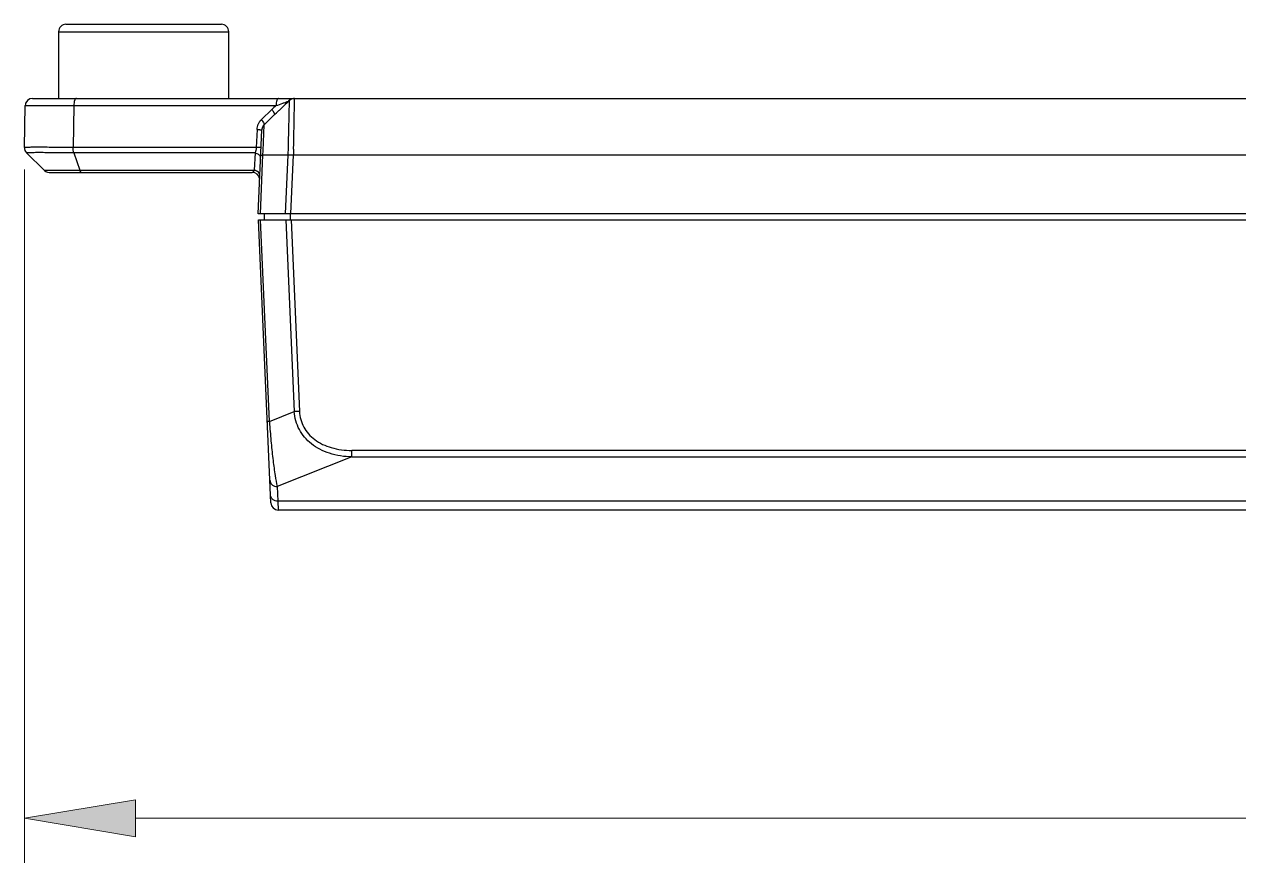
# Model space of a CAD drawing. Header units: millimetres. Extents: x 12 to 285, y 0 to 159.
# Drawn here: x 84.7 to 137.9, y 0.1 to 36.8 of the extents above; entities that cross this region are included whole.
import ezdxf

# ---------------------------------------------------------------- set-up
doc = ezdxf.new("R2010")
doc.units = ezdxf.units.MM

msp = doc.modelspace()

# ---------------------------------------------------------------- hatches: boundary and pattern name
h = msp.add_hatch(color=7)
h.dxf.hatch_style = 2
h.paths.add_polyline_path([(84.750041, 33.099232), (84.744159, 33.349176), (84.76515, 33.34967), (84.771031, 33.099726)])
h = msp.add_hatch(color=7)
edge = h.paths.add_edge_path(flags=0)
edge.add_spline(control_points=[(84.721594, 31.39491), (84.721594, 31.398509), (84.718701, 31.401401), (84.715209, 31.401401), (84.711611, 31.401401), (84.708682, 31.398509), (84.708682, 31.39491), (84.708682, 31.391312), (84.711611, 31.388384), (84.715209, 31.388384), (84.718701, 31.388384), (84.721594, 31.391312), (84.721594, 31.39491), (84.721594, 31.39491), (84.721594, 31.39491), (84.721594, 31.39491)], knot_values=[0, 0, 0, 0, 1, 1, 1, 2, 2, 2, 3, 3, 3, 4, 4, 4, 5, 5, 5, 5], degree=3, periodic=1)
h = msp.add_hatch(color=7)
h.dxf.hatch_style = 2
h.paths.add_polyline_path([(84.710408, 31.083241), (84.89139, 31.25573)])
h = msp.add_hatch(color=7)
h.dxf.hatch_style = 2
h.paths.add_polyline_path([(85.5732, 30.271684), (85.5732, 30.521697)])
h = msp.add_hatch(color=7)
h.dxf.hatch_style = 2
h.paths.add_polyline_path([(95.366487, 19.212912), (95.366487, 18.962898), (95.345109, 18.962898), (95.345109, 19.212912)])
h = msp.add_hatch(color=7)
edge = h.paths.add_edge_path(flags=0)
edge.add_spline(control_points=[(89.576592, 2.839807), (89.576592, 2.839807), (84.715209, 2.029582), (84.715209, 2.029582), (84.715209, 2.029582), (89.576592, 2.839807), (89.576592, 2.839807)], knot_values=[0, 0, 0, 0, 1, 1, 1, 2, 2, 2, 2], degree=3, periodic=1)
edge = h.paths.add_edge_path(flags=0)
edge.add_spline(control_points=[(84.715209, 2.029582), (84.715209, 2.029582), (89.576592, 1.219287), (89.576592, 1.219287), (89.576592, 1.219287), (89.576592, 2.839807), (89.576592, 2.839807), (89.576592, 2.839807), (84.715209, 2.029582), (84.715209, 2.029582)], knot_values=[0, 0, 0, 0, 1, 1, 1, 2, 2, 2, 3, 3, 3, 3], degree=3, periodic=1)

# ---------------------------------------------------------------- linework, layer by layer
at = {"color": 7, "lineweight": 25}
for points in [[(86.535189, 36.783697), (93.34119, 36.783697)], [(86.211092, 36.4596), (86.211092, 33.542692)], [(86.211092, 36.4596), (93.665287, 36.4596)], [(93.665287, 33.542692), (93.665287, 36.4596)], [(85.071091, 33.542692), (202.457015, 33.542692)], [(84.715209, 31.39491), (84.7471, 33.224204)], [(84.7471, 33.224204), (95.737398, 33.224204)], [(84.76809, 33.224698), (85.059802, 33.225404)], [(85.059802, 33.225404), (85.892217, 33.225298)], [(85.892217, 33.225298), (86.64261, 33.224486)], [(86.879289, 33.224204), (86.847292, 31.39491)], [(95.102786, 32.616192), (95.557411, 33.052296)], [(95.691113, 32.843416), (95.21631, 32.388015)], [(95.691113, 32.843416), (95.758494, 32.907904)], [(94.90389, 32.176701), (94.869811, 31.39491)], [(94.956207, 28.486787), (95.116897, 32.168199)], [(95.170484, 31.244415), (95.21631, 32.388015)], [(84.715209, 31.39491), (84.715209, 31.384786), (84.722017, 31.322697)], [(94.869811, 31.39491), (86.847292, 31.39491)], [(96.505501, 31.321991), (96.511004, 31.564385)], [(84.722017, 31.322697), (84.739797, 31.265194)], [(84.739797, 31.265194), (84.766714, 31.213688)], [(84.766714, 31.213688), (84.800899, 31.169485)], [(84.810212, 31.159713), (85.5732, 30.39669)], [(86.878195, 31.159996), (87.139286, 30.39669)], [(94.816895, 31.159996), (86.878195, 31.159996)], [(94.816895, 31.159996), (94.783487, 30.39669)], [(95.050716, 28.486787), (95.163217, 31.062911)], [(95.163217, 31.062911), (95.170413, 31.244415)], [(95.163217, 31.062911), (96.271397, 31.063017)], [(96.158897, 28.486787), (96.271397, 31.063017)], [(96.388096, 28.486787), (96.500597, 31.063017)], [(96.500597, 31.063017), (191.028002, 31.063017)], [(85.5732, 30.39669), (85.591086, 30.38011)], [(85.573306, 30.39669), (85.927001, 30.397184)], [(85.591086, 30.38011), (85.654691, 30.337388)], [(85.654691, 30.337388), (85.726411, 30.310789), (85.802399, 30.301687)], [(85.927001, 30.397184), (86.078307, 30.397184)], [(86.078307, 30.397184), (86.317208, 30.397114), (86.394784, 30.397008)], [(86.078307, 30.397184), (86.959793, 30.39669)], [(86.394784, 30.397008), (86.619503, 30.396902), (86.691399, 30.396796), (86.959793, 30.39669)], [(86.959793, 30.39669), (87.139286, 30.39669)], [(87.139286, 30.39669), (94.783487, 30.39669)], [(85.802117, 30.301687), (94.696809, 30.301687)], [(192.574616, 28.486787), (94.956207, 28.486787)], [(95.508586, 15.832789), (94.967496, 28.227495)], [(94.967496, 28.227495), (192.563291, 28.227495)], [(95.447485, 19.398914), (95.062111, 28.227495)], [(95.215392, 28.486787), (95.213205, 28.227495)], [(96.170291, 28.227495), (96.536792, 19.832407)], [(96.361285, 28.486787), (96.360403, 28.227495)], [(96.399491, 28.227495), (96.765816, 19.838298)], [(95.447485, 19.398914), (96.536792, 19.832407)], [(95.345109, 19.404805), (95.345109, 19.087905)], [(99.055414, 17.844998), (99.055414, 18.133394)], [(188.470505, 18.133394), (99.055414, 18.133394)], [(99.055414, 17.844998), (95.788798, 16.545012)], [(99.055414, 17.844998), (188.470505, 17.844998)], [(95.788798, 16.545012), (95.816596, 15.90599)], [(95.816596, 15.90599), (95.832401, 15.522803)], [(191.714085, 15.90599), (95.816596, 15.90599)], [(191.698316, 15.522803), (95.832401, 15.522803)]]:
    msp.add_lwpolyline(points, dxfattribs=at)
at = {"color": 7, "lineweight": 15}
for points in [[(84.715209, 30.422584), (84.715209, 0.085001)], [(89.576592, 2.029582), (197.951513, 2.029582)]]:
    msp.add_lwpolyline(points, dxfattribs=at)
at = {"color": 7, "lineweight": 25}
for points, knots in [([(86.535189, 36.783697), (86.449217, 36.783697), (86.366809, 36.749513), (86.30599, 36.688799), (86.245206, 36.628016), (86.211092, 36.545501), (86.211092, 36.4596)], [0, 0, 0, 0, 1, 1, 1, 2, 2, 2, 2]), ([(93.665287, 36.4596), (93.665287, 36.545501), (93.631209, 36.628016), (93.57039, 36.688799), (93.509606, 36.749513), (93.427197, 36.783697), (93.34119, 36.783697)], [0, 0, 0, 0, 1, 1, 1, 2, 2, 2, 2]), ([(86.990096, 33.542692), (86.973904, 33.542692), (86.959193, 33.531191), (86.948186, 33.518491), (86.940284, 33.50939), (86.934393, 33.499512), (86.929101, 33.489317), (86.922716, 33.476617), (86.917107, 33.463388), (86.912415, 33.449806), (86.900597, 33.416292), (86.8934, 33.381508), (86.888214, 33.346406), (86.882393, 33.305908), (86.879501, 33.265091), (86.879289, 33.224204)], [0, 0, 0, 0, 1, 1, 1, 2, 2, 2, 3, 3, 3, 4, 4, 4, 5, 5, 5, 5]), ([(95.848311, 33.542692), (95.832083, 33.542692), (95.817196, 33.531297), (95.806295, 33.518597), (95.798393, 33.50939), (95.792502, 33.499512), (95.787316, 33.489211), (95.780895, 33.476617), (95.775286, 33.463317), (95.770488, 33.4497), (95.758706, 33.416292), (95.751509, 33.381508), (95.746394, 33.346512), (95.740502, 33.306013), (95.737715, 33.265091), (95.737398, 33.224204)], [0, 0, 0, 0, 1, 1, 1, 2, 2, 2, 3, 3, 3, 4, 4, 4, 5, 5, 5, 5]), ([(96.2781, 33.423806), (96.304911, 33.459789), (96.339801, 33.490587), (96.379982, 33.511401), (96.419, 33.531685), (96.462885, 33.542692), (96.506312, 33.542692)], [0, 0, 0, 0, 1, 1, 1, 2, 2, 2, 2]), ([(96.506312, 33.542692), (96.517001, 33.542692), (96.525397, 33.542798), (96.538486, 33.540611), (96.543883, 33.539588), (96.550092, 33.538212), (96.549986, 33.533696)], [0, 0, 0, 0, 1, 1, 1, 2, 2, 2, 2]), ([(96.511004, 31.564385), (96.516684, 31.812317), (96.522505, 32.060284), (96.526985, 32.308287), (96.530795, 32.51251), (96.533617, 32.716698), (96.538097, 32.920815), (96.539897, 33.000084), (96.541802, 33.079389), (96.543883, 33.158588), (96.545506, 33.220112), (96.546987, 33.281495), (96.547905, 33.342914), (96.548892, 33.406484), (96.54921, 33.470196), (96.549986, 33.533696)], [0, 0, 0, 0, 1, 1, 1, 2, 2, 2, 3, 3, 3, 4, 4, 4, 5, 5, 5, 5]), ([(95.633505, 32.95059), (95.630894, 32.954611), (95.628284, 32.958598), (95.625708, 32.962584), (95.617101, 32.975284), (95.608211, 32.987808), (95.599109, 33.000084)], [0, 0, 0, 0, 1, 1, 1, 2, 2, 2, 2]), ([(95.737398, 33.224204), (95.835399, 33.257506), (95.933013, 33.291585), (96.030203, 33.327215), (96.074689, 33.343408), (96.119103, 33.359988), (96.163306, 33.377098), (96.2019, 33.391915), (96.240282, 33.40719), (96.2781, 33.423806)], [0, 0, 0, 0, 1, 1, 1, 2, 2, 2, 3, 3, 3, 3]), ([(96.271397, 31.063017), (96.277007, 31.354694), (96.285685, 31.6463), (96.292917, 31.937906), (96.296198, 32.070092), (96.299091, 32.202207), (96.301701, 32.334287), (96.3041, 32.451515), (96.306217, 32.568602), (96.308686, 32.685689), (96.310803, 32.784114), (96.313307, 32.882504), (96.315989, 32.980788), (96.318105, 33.057305), (96.320292, 33.133717), (96.322198, 33.210199), (96.323503, 33.262198), (96.324596, 33.314198), (96.324984, 33.366303), (96.325196, 33.392091), (96.325196, 33.417985), (96.32569, 33.443808)], [0, 0, 0, 0, 1, 1, 1, 2, 2, 2, 3, 3, 3, 4, 4, 4, 5, 5, 5, 6, 6, 6, 7, 7, 7, 7]), ([(96.2781, 33.423806), (96.288084, 33.428216), (96.298209, 33.432414), (96.308298, 33.436788), (96.314013, 33.439399), (96.319693, 33.442009), (96.32569, 33.443808)], [0, 0, 0, 0, 1, 1, 1, 2, 2, 2, 2]), ([(95.21631, 32.388015), (95.223683, 32.395106), (95.224106, 32.407383), (95.222589, 32.418213), (95.22139, 32.426715), (95.219097, 32.434299), (95.21631, 32.441814), (95.212888, 32.451409), (95.208584, 32.461005), (95.203998, 32.470283), (95.192215, 32.494413), (95.177786, 32.516885), (95.162511, 32.538792), (95.143884, 32.565603), (95.123811, 32.591286), (95.102786, 32.616192)], [0, 0, 0, 0, 1, 1, 1, 2, 2, 2, 3, 3, 3, 4, 4, 4, 5, 5, 5, 5]), ([(95.671005, 32.824013), (95.681906, 32.834491), (95.67859, 32.853505), (95.673792, 32.86931), (95.669806, 32.883315), (95.664584, 32.894816), (95.658799, 32.906387), (95.651285, 32.921098), (95.642606, 32.936196), (95.633505, 32.95059)], [0, 0, 0, 0, 1, 1, 1, 2, 2, 2, 3, 3, 3, 3]), ([(94.90389, 32.176701), (94.918883, 32.175996), (94.933805, 32.175396), (94.948798, 32.174796), (94.962592, 32.174196), (94.976386, 32.173597), (94.990214, 32.173103), (95.002491, 32.172503), (95.014697, 32.172009), (95.027115, 32.171586), (95.037487, 32.171092), (95.047894, 32.170704), (95.058406, 32.170316), (95.066697, 32.169893), (95.075093, 32.16961), (95.083489, 32.169293), (95.089698, 32.169011), (95.095801, 32.168693), (95.101904, 32.168587), (95.103985, 32.168587), (95.106102, 32.168517), (95.108395, 32.168411), (95.109982, 32.168305), (95.111711, 32.168093), (95.113087, 32.168305), (95.113898, 32.168305), (95.114604, 32.168517), (95.115909, 32.168199), (95.116403, 32.168093), (95.116897, 32.167917), (95.116897, 32.168199)], [0, 0, 0, 0, 1, 1, 1, 2, 2, 2, 3, 3, 3, 4, 4, 4, 5, 5, 5, 6, 6, 6, 7, 7, 7, 8, 8, 8, 9, 9, 9, 10, 10, 10, 10]), ([(86.847292, 31.39491), (86.697291, 31.393499), (86.547184, 31.393111), (86.397183, 31.393711), (86.259211, 31.394099), (86.121205, 31.395193), (85.983198, 31.396498), (85.860502, 31.397697), (85.737806, 31.399003), (85.61511, 31.399884), (85.5605, 31.400414), (85.505784, 31.400802), (85.451103, 31.401013), (85.401185, 31.40119), (85.351408, 31.401401), (85.30149, 31.401401), (85.256899, 31.401401), (85.212096, 31.401296), (85.167505, 31.401013), (85.128206, 31.400802), (85.088906, 31.400484), (85.049607, 31.399884), (85.015987, 31.399602), (84.982297, 31.399003), (84.948712, 31.398403), (84.920984, 31.397909), (84.893185, 31.397203), (84.865316, 31.396604), (84.843514, 31.396004), (84.821712, 31.395404), (84.799911, 31.394804), (84.791303, 31.394593), (84.782801, 31.394416), (84.774087, 31.394205), (84.766997, 31.393993), (84.759906, 31.393817), (84.752886, 31.393711), (84.747488, 31.393605), (84.742091, 31.393499), (84.736411, 31.393499), (84.732283, 31.393393), (84.728085, 31.393288), (84.724593, 31.393499), (84.722511, 31.393711), (84.720606, 31.393887), (84.717502, 31.393993), (84.716408, 31.393993), (84.715209, 31.393993), (84.715209, 31.39491)], [0, 0, 0, 0, 1, 1, 1, 2, 2, 2, 3, 3, 3, 4, 4, 4, 5, 5, 5, 6, 6, 6, 7, 7, 7, 8, 8, 8, 9, 9, 9, 10, 10, 10, 11, 11, 11, 12, 12, 12, 13, 13, 13, 14, 14, 14, 15, 15, 15, 16, 16, 16, 16]), ([(86.877596, 31.159996), (86.866483, 31.195097), (86.859498, 31.231398), (86.8547, 31.267804), (86.849197, 31.309997), (86.846904, 31.352506), (86.847292, 31.39491)], [0, 0, 0, 0, 1, 1, 1, 2, 2, 2, 2]), ([(94.869811, 31.39491), (94.866213, 31.350601), (94.859616, 31.306504), (94.849597, 31.263183), (94.841413, 31.227905), (94.831006, 31.193192), (94.816895, 31.159996)], [0, 0, 0, 0, 1, 1, 1, 2, 2, 2, 2]), ([(95.082713, 31.386408), (95.082713, 31.386091), (95.082184, 31.386303), (95.081796, 31.386408), (95.08049, 31.386691), (95.079785, 31.386514), (95.079009, 31.386514), (95.077597, 31.386303), (95.075904, 31.386514), (95.074317, 31.386585), (95.071988, 31.386691), (95.069907, 31.386691), (95.06779, 31.386796), (95.061687, 31.386902), (95.055514, 31.387184), (95.049411, 31.387502), (95.040909, 31.387784), (95.032583, 31.388102), (95.024187, 31.38849), (95.013815, 31.388913), (95.003302, 31.389301), (94.992896, 31.389689), (94.980584, 31.390183), (94.968307, 31.390712), (94.955995, 31.391312), (94.942201, 31.391806), (94.928408, 31.392406), (94.914614, 31.393005), (94.899692, 31.393605), (94.884699, 31.394205), (94.869811, 31.39491)], [0, 0, 0, 0, 1, 1, 1, 2, 2, 2, 3, 3, 3, 4, 4, 4, 5, 5, 5, 6, 6, 6, 7, 7, 7, 8, 8, 8, 9, 9, 9, 10, 10, 10, 10]), ([(86.878195, 31.159996), (86.733697, 31.158408), (86.589306, 31.157985), (86.444808, 31.158408), (86.311811, 31.15869), (86.178813, 31.159784), (86.045816, 31.160983), (85.927389, 31.162112), (85.808891, 31.163382), (85.690498, 31.164405), (85.589392, 31.165217), (85.488216, 31.165816), (85.387109, 31.165887), (85.343682, 31.165887), (85.300397, 31.165816), (85.257111, 31.165605), (85.218905, 31.165287), (85.180699, 31.165005), (85.142493, 31.164511), (85.109685, 31.164088), (85.076912, 31.163594), (85.044104, 31.162994), (85.016799, 31.1625), (84.989599, 31.161901), (84.9624, 31.161195), (84.940916, 31.160701), (84.919291, 31.160101), (84.897807, 31.159502), (84.889199, 31.15929), (84.880591, 31.159114), (84.872089, 31.158902), (84.864998, 31.158796), (84.857802, 31.158584), (84.850817, 31.158408), (84.845102, 31.158408), (84.839492, 31.158302), (84.833883, 31.158196), (84.829685, 31.158196), (84.825487, 31.158196), (84.821501, 31.158408), (84.81889, 31.158514), (84.816386, 31.158796), (84.813599, 31.158902), (84.812293, 31.158902), (84.810988, 31.158902), (84.810212, 31.159784)], [0, 0, 0, 0, 1, 1, 1, 2, 2, 2, 3, 3, 3, 4, 4, 4, 5, 5, 5, 6, 6, 6, 7, 7, 7, 8, 8, 8, 9, 9, 9, 10, 10, 10, 11, 11, 11, 12, 12, 12, 13, 13, 13, 14, 14, 14, 15, 15, 15, 15]), ([(94.816895, 31.159996), (94.87281, 31.148707), (94.927702, 31.126693), (94.973105, 31.09011), (95.011804, 31.058995), (95.043696, 31.017297), (95.056184, 30.970413)], [0, 0, 0, 0, 1, 1, 1, 2, 2, 2, 2]), ([(95.06839, 31.057902), (95.06839, 31.058501), (95.069307, 31.058784), (95.070013, 31.059101), (95.071882, 31.059595), (95.073188, 31.059807), (95.074705, 31.059983), (95.077104, 31.060406), (95.079785, 31.060583), (95.082395, 31.0609), (95.085994, 31.061112), (95.089592, 31.061394), (95.093084, 31.0615), (95.102998, 31.061994), (95.113016, 31.062206), (95.123106, 31.062417), (95.136511, 31.062594), (95.149811, 31.062594), (95.163217, 31.062594)], [0, 0, 0, 0, 1, 1, 1, 2, 2, 2, 3, 3, 3, 4, 4, 4, 5, 5, 5, 6, 6, 6, 6]), ([(96.271503, 31.064499), (96.287802, 31.063899), (96.3041, 31.063511), (96.320504, 31.063299), (96.349114, 31.062911), (96.377795, 31.063405), (96.406511, 31.063511), (96.437909, 31.063687), (96.4692, 31.063405), (96.500491, 31.063017)], [0, 0, 0, 0, 1, 1, 1, 2, 2, 2, 3, 3, 3, 3]), ([(87.138616, 30.39669), (87.143202, 30.382897), (87.148705, 30.369209), (87.155196, 30.356297), (87.160417, 30.345784), (87.166203, 30.335801), (87.174211, 30.326417), (87.185006, 30.313399), (87.199999, 30.301687), (87.216192, 30.301687)], [0, 0, 0, 0, 1, 1, 1, 2, 2, 2, 3, 3, 3, 3]), ([(94.783487, 30.39669), (94.777384, 30.382403), (94.770399, 30.368398), (94.762496, 30.355204), (94.756217, 30.344691), (94.749408, 30.334813), (94.740589, 30.325606), (94.728806, 30.313011), (94.713496, 30.301687), (94.696809, 30.301687)], [0, 0, 0, 0, 1, 1, 1, 2, 2, 2, 3, 3, 3, 3]), ([(95.028914, 30.153309), (95.030114, 30.180402), (95.024504, 30.207989), (95.013815, 30.233213), (95.002209, 30.260483), (94.984499, 30.284895), (94.963615, 30.305709), (94.940296, 30.328816), (94.912886, 30.347513), (94.883605, 30.362189), (94.851996, 30.378311), (94.818094, 30.389599), (94.783487, 30.39669)], [0, 0, 0, 0, 1, 1, 1, 2, 2, 2, 3, 3, 3, 4, 4, 4, 4]), ([(96.765816, 19.838298), (96.744896, 19.837311), (96.724011, 19.836499), (96.703198, 19.835794), (96.647811, 19.833783), (96.592284, 19.832407), (96.536792, 19.832407)], [0, 0, 0, 0, 1, 1, 1, 2, 2, 2, 2]), ([(99.055414, 17.844998), (98.726696, 17.852794), (98.395296, 17.902501), (98.081994, 18.004595), (97.936015, 18.052114), (97.793986, 18.110887), (97.658202, 18.182113), (97.528803, 18.249916), (97.405014, 18.328903), (97.290396, 18.419497), (97.180188, 18.506315), (97.078483, 18.603788), (96.987889, 18.710997), (96.899801, 18.815313), (96.822189, 18.928802), (96.757984, 19.049311), (96.694202, 19.168903), (96.643402, 19.295585), (96.606501, 19.426183), (96.569107, 19.558687), (96.546, 19.695282), (96.536792, 19.832407)], [0, 0, 0, 0, 1, 1, 1, 2, 2, 2, 3, 3, 3, 4, 4, 4, 5, 5, 5, 6, 6, 6, 7, 7, 7, 7]), ([(96.765816, 19.838298), (96.771001, 19.717684), (96.789205, 19.597316), (96.820884, 19.480511), (96.852105, 19.365788), (96.896308, 19.254804), (96.952717, 19.150311), (97.009585, 19.044901), (97.079012, 18.946088), (97.158104, 18.855989), (97.239914, 18.762714), (97.3322, 18.678683), (97.431684, 18.604493), (97.647301, 18.444015), (97.896997, 18.329609), (98.156289, 18.254185), (98.448601, 18.169095), (98.753013, 18.133394), (99.055414, 18.133394)], [0, 0, 0, 0, 1, 1, 1, 2, 2, 2, 3, 3, 3, 4, 4, 4, 5, 5, 5, 6, 6, 6, 6]), ([(95.447485, 19.398914), (95.434291, 19.398984), (95.420991, 19.398984), (95.407692, 19.399302), (95.397602, 19.399584), (95.387513, 19.399901), (95.377388, 19.400501), (95.37379, 19.400713), (95.370297, 19.400889), (95.366699, 19.401313), (95.363982, 19.401595), (95.361301, 19.401912), (95.358902, 19.4023), (95.357386, 19.402512), (95.35601, 19.4029), (95.354316, 19.4035), (95.353505, 19.403817), (95.352694, 19.404099), (95.352694, 19.404805)], [0, 0, 0, 0, 1, 1, 1, 2, 2, 2, 3, 3, 3, 4, 4, 4, 5, 5, 5, 6, 6, 6, 6]), ([(95.456904, 19.261683), (95.476095, 18.991385), (95.498391, 18.721298), (95.524108, 18.451599), (95.548415, 18.195483), (95.575614, 17.939684), (95.606799, 17.684484), (95.633611, 17.465691), (95.663314, 17.247216), (95.697816, 17.029411), (95.723498, 16.866992), (95.751791, 16.705103), (95.788692, 16.545012)], [0, 0, 0, 0, 1, 1, 1, 2, 2, 2, 3, 3, 3, 4, 4, 4, 4]), ([(95.464912, 16.833514), (95.4665, 16.796507), (95.475707, 16.759501), (95.491406, 16.725705), (95.508586, 16.688487), (95.53381, 16.65529), (95.56429, 16.628091), (95.595687, 16.600186), (95.632517, 16.578702), (95.672099, 16.564697), (95.709599, 16.551397), (95.749286, 16.5448), (95.788798, 16.545012)], [0, 0, 0, 0, 1, 1, 1, 2, 2, 2, 3, 3, 3, 4, 4, 4, 4]), ([(95.816596, 15.90599), (95.777191, 15.905814), (95.737504, 15.912305), (95.700109, 15.925605), (95.660492, 15.93961), (95.623486, 15.961094), (95.592194, 15.989105), (95.561714, 16.016198), (95.536491, 16.0495), (95.519311, 16.086613), (95.503612, 16.120514), (95.49451, 16.157486), (95.492887, 16.194386)], [0, 0, 0, 0, 1, 1, 1, 2, 2, 2, 3, 3, 3, 4, 4, 4, 4])]:
    msp.add_open_spline(points, degree=3, knots=knots, dxfattribs=at)
for points in [[(85.071091, 33.542692), (84.894314, 33.542692), (84.750204, 33.401016), (84.7471, 33.224204)], [(96.508817, 33.531191), (96.43999, 33.522407), (96.375784, 33.491786), (96.32569, 33.443808)], [(96.549986, 33.533696), (96.536298, 33.533696), (96.522505, 33.532885), (96.508817, 33.531191)], [(95.737398, 33.224204), (95.677284, 33.167089), (95.617312, 33.109798), (95.557411, 33.052296)], [(95.599109, 33.000084), (95.585703, 33.0179), (95.57191, 33.035292), (95.557411, 33.052296)], [(95.872617, 33.0167), (95.834517, 32.980505), (95.796488, 32.94431), (95.758494, 32.907904)], [(96.32569, 33.443808), (96.174101, 33.302098), (96.023112, 33.159716), (95.872617, 33.0167)], [(95.023305, 32.524011), (94.998399, 32.489015), (94.976985, 32.451691), (94.959487, 32.412498)], [(95.045706, 32.553715), (95.038016, 32.544084), (95.030502, 32.534206), (95.023305, 32.524011)], [(95.102786, 32.616192), (95.082395, 32.596613), (95.063416, 32.575799), (95.045706, 32.553715)], [(94.90389, 32.176701), (94.907488, 32.257417), (94.926714, 32.338697), (94.959487, 32.412498)], [(95.121201, 32.208592), (95.118908, 32.195187), (95.117497, 32.181711), (95.116897, 32.168199)], [(95.124305, 32.224397), (95.123106, 32.219105), (95.122083, 32.213884), (95.121201, 32.208592)], [(95.130585, 32.248386), (95.128186, 32.240483), (95.126104, 32.232405), (95.124305, 32.224397)], [(95.137111, 32.267683), (95.134783, 32.261297), (95.132596, 32.254912), (95.130585, 32.248386)], [(95.155209, 32.307617), (95.148294, 32.294705), (95.142191, 32.281406), (95.137111, 32.267683)], [(95.164416, 32.323386), (95.161206, 32.3182), (95.158101, 32.312909), (95.155209, 32.307617)], [(95.178809, 32.345011), (95.1738, 32.337991), (95.168896, 32.330794), (95.164416, 32.323386)], [(95.188299, 32.357288), (95.184983, 32.353302), (95.181914, 32.349209), (95.178809, 32.345011)], [(95.21631, 32.388015), (95.206291, 32.378314), (95.197013, 32.368083), (95.188299, 32.357288)], [(84.715209, 31.39491), (84.713586, 31.306998), (84.747911, 31.22219), (84.810106, 31.159996)], [(96.505501, 31.321991), (96.503702, 31.235702), (96.502008, 31.149412), (96.500491, 31.063017)], [(85.573411, 30.39669), (85.634195, 30.335907), (85.716604, 30.301687), (85.802611, 30.301687)], [(95.016884, 30.028708), (94.991802, 30.185906), (94.856088, 30.301687), (94.696809, 30.301687)], [(95.447485, 19.398914), (95.450484, 19.353088), (95.453694, 19.307403), (95.456904, 19.261683)], [(95.508586, 15.832789), (95.516206, 15.659504), (95.658905, 15.522803), (95.832401, 15.522803)]]:
    msp.add_open_spline(points, degree=3, dxfattribs=at)
at = {"color": 7, "lineweight": 5}
msp.add_open_spline([(84.721594, 31.39491), (84.721594, 31.398509), (84.718701, 31.401401), (84.715209, 31.401401), (84.711611, 31.401401), (84.708682, 31.398509), (84.708682, 31.39491), (84.708682, 31.391312), (84.711611, 31.388384), (84.715209, 31.388384), (84.718701, 31.388384), (84.721594, 31.391312), (84.721594, 31.39491), (84.721594, 31.39491), (84.721594, 31.39491), (84.721594, 31.39491)], degree=3, knots=[0, 0, 0, 0, 1, 1, 1, 2, 2, 2, 3, 3, 3, 4, 4, 4, 5, 5, 5, 5], dxfattribs=at)
at = {"color": 7, "lineweight": 15}
for points, knots in [([(89.576592, 2.839807), (89.576592, 2.839807), (84.715209, 2.029582), (84.715209, 2.029582), (84.715209, 2.029582), (89.576592, 2.839807), (89.576592, 2.839807)], [0, 0, 0, 0, 1, 1, 1, 2, 2, 2, 2]), ([(84.715209, 2.029582), (84.715209, 2.029582), (89.576592, 1.219287), (89.576592, 1.219287), (89.576592, 1.219287), (89.576592, 2.839807), (89.576592, 2.839807), (89.576592, 2.839807), (84.715209, 2.029582), (84.715209, 2.029582)], [0, 0, 0, 0, 1, 1, 1, 2, 2, 2, 3, 3, 3, 3])]:
    msp.add_open_spline(points, degree=3, knots=knots, dxfattribs=at)

doc.saveas('drawing.dxf')
